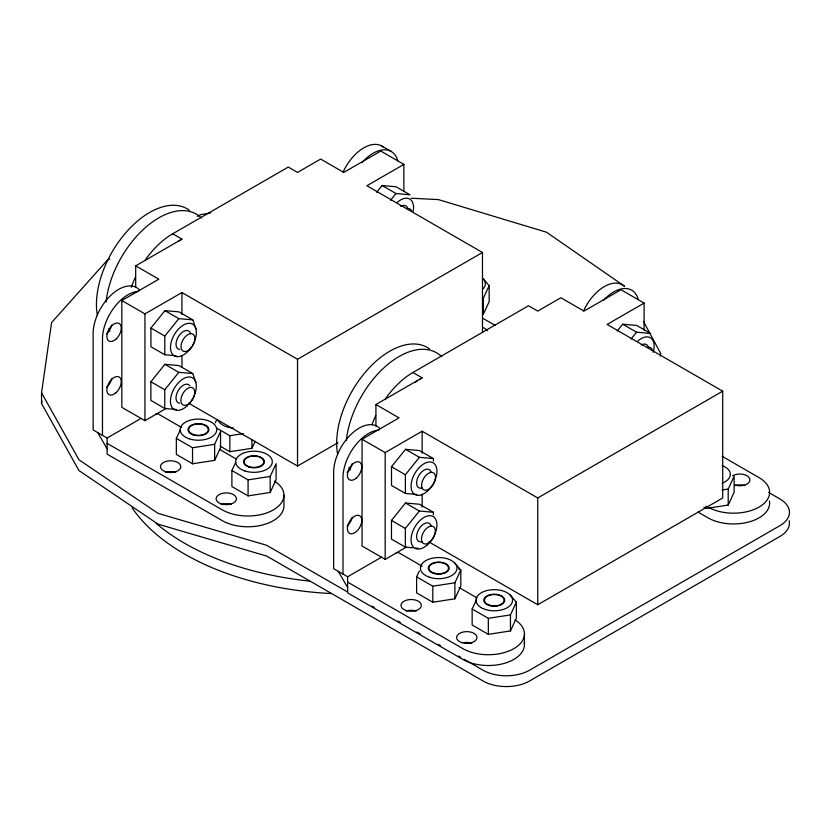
<?xml version="1.0" encoding="UTF-8"?>
<svg xmlns="http://www.w3.org/2000/svg" width="831" height="831" viewBox="0 0 831 831"><rect width="100%" height="100%" fill="white"/><g stroke="black" fill="none" stroke-linecap="round" stroke-linejoin="round"><path stroke-width="1.25" d="M102.473 435.33L102.473 338.965A36.065 20.817 -60 0 1 138.351 291.349M342.995 574.065L342.995 477.69A36.065 20.817 -60 0 1 378.863 430.084M789.17 520.621A32.783 18.926 0 0 1 779.852 536.473L529.472 681.025A32.783 18.926 0 0 1 483.112 681.025L266.709 556.084L158.046 524.143L78.955 470.564L41.55 403.554L41.55 392.772L51.574 322.615L107.479 260.051L109.806 258.919M41.55 403.554L41.914 401.009M660.323 356.063L660.738 353.518L643.578 321.607M214.637 460.353L214.637 444.336L220.558 431.569L220.558 447.587L214.637 460.353L192.532 463.771L176.349 454.422L176.349 438.404L180.109 430.292M215.25 422.875L216.33 420.559M270.179 492.461L270.179 476.443L276.1 463.688L276.1 479.705L270.179 492.461L248.074 495.889L231.891 486.54L231.891 470.523L235.661 462.4M220.111 446.112L229.823 451.721L251.928 448.304L255.159 441.334M489.158 285.646L483.237 298.412L483.237 314.43L489.158 301.663L489.158 285.646L482.904 278.447A18.313 10.574 0 0 1 482.904 289.011M454.578 562.826L460.821 570.035L460.821 586.052L454.9 598.808L432.795 602.226L416.611 592.887L416.611 576.87L419.302 571.063M454.9 598.808L454.9 582.791L460.821 570.035L458.67 568.788M510.12 594.944L516.373 602.143L516.373 618.16L510.452 630.926L488.337 634.344L472.153 625.005L472.153 608.988L476.464 599.702M510.452 630.926L510.452 614.909L516.373 602.143M728.205 505.061L728.205 489.044L734.126 476.277L734.126 492.295L728.205 505.061L706.101 508.479L703.94 507.232M176.265 355.782L164.798 354.754L150.92 346.745L150.92 328.058L164.943 310.628L178.956 311.874L192.823 319.883L195.939 328.899M164.798 354.754L164.798 336.067L178.81 318.637L192.823 319.883M176.224 409.475L164.756 408.457L150.889 400.449L150.889 381.761L164.902 364.321L178.914 365.578L192.782 373.586L195.898 382.603M164.756 408.457L164.756 389.77L178.769 372.33L192.782 373.586M376.661 192.304L382.115 185.521L396.127 186.778L409.995 194.786L395.982 193.53L382.115 185.521M390.528 200.313L395.982 193.53M416.84 494.466L405.383 493.448L391.505 485.439L391.505 466.752L405.518 449.311L419.541 450.568L433.408 458.577L433.408 461.06M405.383 493.448L405.383 474.761L419.395 457.32L433.408 458.577M412.986 547.826L405.341 547.141L391.463 539.132L391.463 520.445L405.486 503.004L419.499 504.261L433.367 512.27L433.367 514.763M405.341 547.141L405.341 528.454L419.354 511.013L433.367 512.27M617.246 330.987L622.689 324.204L636.712 325.461L650.58 333.47L636.567 332.213L622.689 324.204M631.113 338.996L636.567 332.213M145.238 260.082A65.389 37.759 -60 0 1 172.692 233.802L288.284 167.073L297.529 172.412L320.652 159.064L343.764 172.412L380.764 151.055L403.876 164.403L403.876 191.421M135.692 287.453L135.692 265.837L181.937 239.141L172.692 233.802M166.242 408.385L144.947 420.673L121.825 407.325L121.825 300.542L158.814 279.185L135.692 265.837M121.825 300.542L144.947 313.889L181.937 292.533L297.529 359.272L482.479 252.489L482.479 332.255M403.876 164.403L366.887 185.76L482.479 252.489M139.265 289.624A36.065 20.817 -60 0 0 110.762 295.389A36.065 20.817 -60 0 0 93.134 333.563L93.134 429.939L107.116 438.01L141.156 418.357M385.459 398.776A65.389 37.759 -60 0 1 412.914 372.496L528.506 305.756L537.75 311.095L560.873 297.747L583.996 311.095L620.986 289.739L644.098 303.086L644.098 330.104M375.924 426.147L375.924 404.531L422.158 377.835L412.914 372.496M188.668 403.212L297.529 466.056L337.885 442.757M406.463 547.068L385.169 559.367L362.046 546.019L362.046 439.235L399.036 417.879L375.924 404.531M362.046 439.235L385.169 452.583L422.158 431.227L537.75 497.966L722.71 391.183L722.71 497.966L537.75 604.75L428.889 541.895M644.098 303.086L607.108 324.443L722.71 391.183M377.181 426.345A36.065 20.817 -60 0 0 349.394 436.005A36.065 20.817 -60 0 0 333.657 472.299L333.657 568.674L347.628 576.745L381.668 557.092M197.217 216.372L200.707 214.678L210.814 212.829M216.881 428.225L229.823 435.704L243.327 433.616M176.349 438.404L192.532 447.753L214.637 444.336M231.891 470.523L248.074 479.871L270.179 476.443M722.066 489.989L728.205 489.044M416.611 576.87L432.795 586.208L454.9 582.791M472.153 608.988L488.337 618.326L510.452 614.909M155.792 413.911L158.108 413.911L181.605 427.477M396.314 552.646L398.631 552.646L422.127 566.212M411.293 198.225L438.436 199.606L546.497 232.213L624.59 286.29M415.531 548.055L418.076 548.273M381.845 146.059L391.183 151.45M482.728 318.231L495.037 325.337M722.129 456.312L759.046 477.628A36.065 20.817 0 0 1 759.524 506.806A36.065 20.817 0 0 1 709.009 507.616M768.602 492.43L779.852 498.922A32.783 18.926 0 0 1 779.852 525.691L529.472 670.243A32.783 18.926 0 0 1 483.112 670.243L464.051 659.232M697.978 512.052L708.043 517.858A36.065 20.817 0 0 0 749.074 521.93A36.065 20.817 0 0 0 769.413 500.968M405.518 449.311L419.395 457.32M164.943 310.628L178.81 318.637M391.505 466.752L405.383 474.761M150.92 328.058L164.798 336.067M405.486 503.004L419.354 511.013M164.902 364.321L178.769 372.33M391.463 520.445L405.341 528.454M150.889 381.761L164.756 389.77M459.044 587.527L476.952 597.863M219.654 449.446L236.43 459.138M107.116 443.359L222.355 509.891A36.065 20.817 0 0 0 272.797 510.213A36.065 20.817 0 0 0 274.438 481.097M347.628 582.095L462.867 648.627A36.065 20.817 0 0 0 513.319 648.949A36.065 20.817 0 0 0 514.95 619.833M347.441 591.911L266.709 545.302L158.046 513.361L78.955 459.782L41.55 392.772M372.101 606.152L374.345 607.451M397.893 621.037L400.137 622.336M416.954 632.048L420.32 633.991M438.259 644.347L440.503 645.645M458.442 656.002L460.686 657.29M338.29 571.344L347.628 587.527M97.767 432.619L107.116 448.792M706.101 506.017L706.101 508.479M537.75 497.966L537.75 604.75M524.434 633.908L524.434 644.69M488.337 618.326L488.337 634.344M432.795 586.208L432.795 602.226M422.158 431.227L422.158 453.103M422.158 494.268L422.158 507.139M385.169 452.583L385.169 559.367M347.628 576.745L347.628 592.877L462.867 659.419A36.065 20.817 0 0 0 503.898 663.481A36.065 20.817 0 0 0 524.236 642.519M297.529 359.272L297.529 466.056M283.922 495.172L283.922 505.954A36.065 20.817 0 0 1 261.651 525.192A36.065 20.817 0 0 1 222.355 520.684L107.116 454.142L107.116 438.01M251.928 439.672L251.928 448.304M248.074 479.871L248.074 495.889M229.823 435.704L229.823 451.721M192.532 447.753L192.532 463.771M181.937 292.533L181.937 314.409M181.937 355.575L181.937 367.157M144.947 313.889L144.947 420.673M233.355 428.079A18.313 10.574 0 0 1 218.065 420.341M179.693 403.222A10.46 6.046 -60 0 1 178.166 390.663A10.46 6.046 -60 0 1 189.8 385.719M397.26 202.38A18.313 10.574 -60 0 1 413.111 211.541M400.604 206.348A10.46 6.046 -60 0 1 407.751 208.55M191.971 346.298A18.313 10.574 -60 0 1 170.791 350.526A18.313 10.574 -60 0 1 187.058 323.55A18.313 10.574 -60 0 1 192.584 345.281M179.735 349.529A10.46 6.046 -60 0 1 178.935 335.817A10.46 6.046 -60 0 1 190.579 333.657M482.904 327.518A18.313 10.574 0 0 1 487.61 330.613M406.93 208.726A9.806 5.661 -60 0 1 411.833 211.562M350.048 469.868A75.122 43.368 -60 0 1 349.041 467.458M346.33 440.669A75.122 43.368 -60 0 1 385.553 366.336A75.122 43.368 -60 0 1 441.708 356.707M337.604 454.11A75.122 43.368 -60 0 1 366.367 371.01A75.122 43.368 -60 0 1 429.523 348.895M371.976 424.703A65.389 37.759 -60 0 1 375.705 415.666M415.116 382.52A65.389 37.759 -60 0 1 417.131 381.055M419.146 379.684A65.389 37.759 -60 0 1 422.158 377.835M422.065 541.729A10.46 6.046 -60 0 1 418.741 529.357A10.46 6.046 -60 0 1 431.123 526.033M637.834 341.074A18.313 10.574 -60 0 1 650.922 338.103A18.313 10.574 -60 0 1 653.145 352.386M641.189 345.031A10.46 6.046 -60 0 1 648.336 347.233M422.106 488.036A10.46 6.046 -60 0 1 418.782 475.654A10.46 6.046 -60 0 1 431.164 472.34M647.515 347.42A9.806 5.661 -60 0 1 652.418 350.246M603.472 300.323A36.065 20.817 -60 0 1 638.301 299.575M732.599 475.748A10.159 5.869 0 0 1 746.321 475.394A10.159 5.869 0 0 1 748.108 483.258A10.159 5.869 0 0 1 734.697 484.972M583.601 310.846A36.065 20.817 -60 0 1 624.143 286.051M734.697 485.595A10.159 5.869 0 0 1 744.867 485.595M722.191 465.568A18.313 10.574 0 0 1 722.191 483.154M352.188 517.287A10.159 5.869 -60 0 1 347.098 526.085M352.188 463.75A10.159 5.869 -60 0 1 347.098 472.548M378.095 426.937A36.065 20.817 -60 0 1 379.788 428.36M406.068 611.086A10.159 5.869 0 0 1 416.227 611.086M464.155 642.623A10.159 5.869 0 0 1 471.873 643.204M362.077 162.554A36.065 20.817 -60 0 1 397.779 160.84M343.078 172.11A36.065 20.817 -60 0 1 383.631 147.316M111.666 378.552A10.159 5.869 -60 0 1 106.586 387.36M111.666 325.014A10.159 5.869 -60 0 1 106.586 333.813M165.546 472.351A10.159 5.869 0 0 1 175.715 472.351M221.191 504.479A10.159 5.869 0 0 1 231.35 504.479M109.827 331.174A75.122 43.368 -60 0 1 108.819 328.764M106.108 301.985A75.122 43.368 -60 0 1 145.332 227.642A75.122 43.368 -60 0 1 201.486 218.023M97.383 315.416A75.122 43.368 -60 0 1 126.146 232.316A75.122 43.368 -60 0 1 189.302 210.201M131.329 287.204A65.389 37.759 -60 0 1 135.484 276.983M178.925 241A65.389 37.759 -60 0 1 181.937 239.141M309.35 581.066A236.056 136.284 0 0 1 156.051 523.27M331.143 593.542A236.056 136.284 0 0 1 132.119 507.845M186.746 406.193A18.313 10.574 -60 0 0 192.553 377.835A18.313 10.574 -60 0 0 170.885 397.041A18.313 10.574 -60 0 0 186.746 406.193M244.844 470.917A18.313 10.574 0 0 0 272.308 461.766A18.313 10.574 0 0 0 244.844 452.615A18.313 10.574 0 0 0 244.844 470.917M248.77 467.001A10.46 6.046 0 0 0 264.455 461.766A10.46 6.046 0 0 0 248.77 456.531A10.46 6.046 0 0 0 248.77 467.001M189.291 438.81A18.313 10.574 0 0 0 216.756 429.648A18.313 10.574 0 0 0 189.291 420.496A18.313 10.574 0 0 0 189.291 438.81M193.218 434.883A10.46 6.046 0 0 0 208.913 429.648A10.46 6.046 0 0 0 193.218 424.423A10.46 6.046 0 0 0 193.218 434.883M189.759 349.311A9.806 5.661 -60 0 0 192.875 334.114A9.806 5.661 -60 0 0 181.262 344.398A9.806 5.661 -60 0 0 189.759 349.311M189.613 403.066A9.806 5.661 -60 0 0 192.719 387.869A9.806 5.661 -60 0 0 181.116 398.163A9.806 5.661 -60 0 0 189.613 403.066M193.55 434.551A9.806 5.661 0 0 0 208.259 429.648A9.806 5.661 0 0 0 193.55 424.745A9.806 5.661 0 0 0 193.55 434.551M249.092 466.669A9.806 5.661 0 0 0 263.801 461.766A9.806 5.661 0 0 0 249.092 456.863A9.806 5.661 0 0 0 249.092 466.669M427.331 544.876A18.313 10.574 -60 0 0 433.128 516.518A18.313 10.574 -60 0 0 411.47 535.725A18.313 10.574 -60 0 0 427.331 544.876M427.363 491.183A18.313 10.574 -60 0 0 433.169 462.825A18.313 10.574 -60 0 0 411.511 482.032A18.313 10.574 -60 0 0 427.363 491.183M430.344 487.994A9.806 5.661 -60 0 0 433.45 472.797A9.806 5.661 -60 0 0 421.847 483.091A9.806 5.661 -60 0 0 430.344 487.994M430.188 541.75A9.806 5.661 -60 0 0 433.304 526.563A9.806 5.661 -60 0 0 421.701 536.847A9.806 5.661 -60 0 0 430.188 541.75M489.355 605.134A9.806 5.661 0 0 0 504.074 600.221A9.806 5.661 0 0 0 489.355 595.318A9.806 5.661 0 0 0 489.355 605.134M433.813 573.016A9.806 5.661 0 0 0 448.522 568.113A9.806 5.661 0 0 0 433.813 563.21A9.806 5.661 0 0 0 433.813 573.016M481.315 607.7A18.313 10.574 0 0 0 511.948 602.963A18.313 10.574 0 0 0 489.521 590.02A18.313 10.574 0 0 0 481.315 607.7M486.862 604.501A10.46 6.046 0 0 0 504.365 601.789A10.46 6.046 0 0 0 491.557 594.394A10.46 6.046 0 0 0 486.862 604.501M429.565 577.265A18.313 10.574 0 0 0 457.029 568.113A18.313 10.574 0 0 0 429.565 558.951A18.313 10.574 0 0 0 429.565 577.265M431.32 572.382A10.46 6.046 0 0 0 448.823 569.671A10.46 6.046 0 0 0 436.005 562.275A10.46 6.046 0 0 0 431.32 572.382M406.068 610.463A10.159 5.869 0 0 0 421.317 605.384A10.159 5.869 0 0 0 406.068 600.304A10.159 5.869 0 0 0 406.068 610.463M356.447 531.487A10.159 5.869 -60 0 0 359.667 515.739A10.159 5.869 -60 0 0 347.638 526.397A10.159 5.869 -60 0 0 356.447 531.487M356.447 477.95A10.159 5.869 -60 0 0 359.667 462.202A10.159 5.869 -60 0 0 347.638 472.86A10.159 5.869 -60 0 0 356.447 477.95M461.704 642.592A10.159 5.869 0 0 0 476.952 637.502A10.159 5.869 0 0 0 461.704 632.422A10.159 5.869 0 0 0 461.704 642.592M165.546 471.728A10.159 5.869 0 0 0 180.794 466.648A10.159 5.869 0 0 0 165.546 461.569A10.159 5.869 0 0 0 165.546 471.728M115.924 392.751A10.159 5.869 -60 0 0 119.145 377.004A10.159 5.869 -60 0 0 107.126 387.672A10.159 5.869 -60 0 0 115.924 392.751M115.924 339.214A10.159 5.869 -60 0 0 119.145 323.467A10.159 5.869 -60 0 0 107.126 334.124A10.159 5.869 -60 0 0 115.924 339.214M221.191 503.856A10.159 5.869 0 0 0 236.43 498.777A10.159 5.869 0 0 0 221.191 493.687A10.159 5.869 0 0 0 221.191 503.856"/></g></svg>
